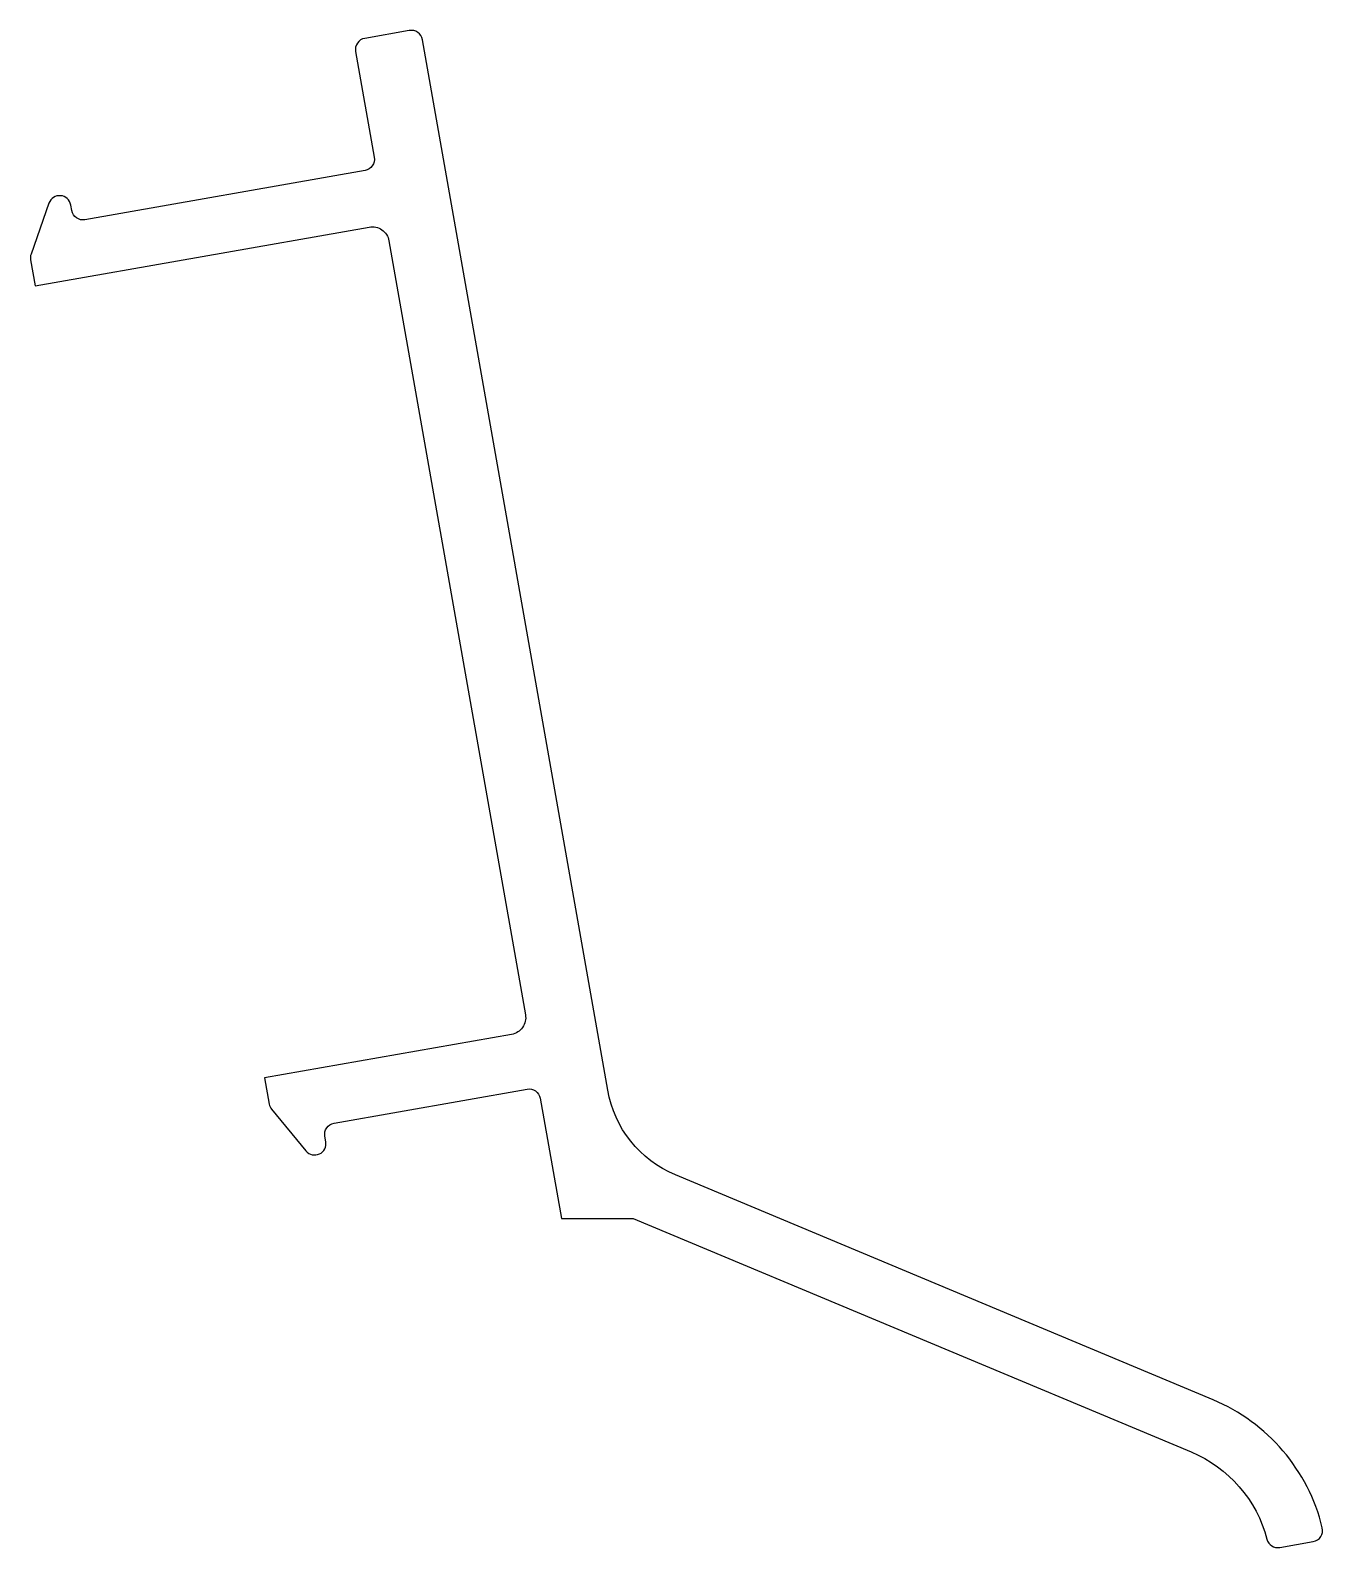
# Model space of a CAD drawing. Extents: x 139.2 to 162, y 203.2 to 230.
import ezdxf

# ---------------------------------------------------------------- set-up
doc = ezdxf.new("R2010")
doc.units = 0
doc.header["$LTSCALE"] = 15
doc.layers.get('0').update_dxf_attribs({"linetype": 'CONTINUOUS'})

msp = doc.modelspace()

# ---------------------------------------------------------------- linework, layer by layer
at = {"color": 0}
msp.add_lwpolyline([(149.812, 208.992), (159.68, 204.862, -0.234093), (161.018, 203.319, 0.390947), (161.246, 203.173), (161.838, 203.277, 0.433252), (161.998, 203.522, 0.238191), (160.066, 205.784), (150.558, 209.763, -0.255314), (149.361, 211.261), (146.084, 229.841, 0.414214), (145.853, 230.003), (145.065, 229.864, 0.414214), (144.903, 229.632), (145.233, 227.761, -0.414214), (145.07, 227.53), (140.116, 226.656), (140.116, 226.656, -0.414214), (139.884, 226.818), (139.867, 226.917, 0.771207), (139.481, 226.949), (139.164, 226.049, 0.129173), (139.155, 225.947), (139.237, 225.486), (145.146, 226.527, -0.414214), (145.493, 226.284), (147.907, 212.596, -0.414214), (147.663, 212.248), (143.295, 211.478), (143.377, 211.016, 0.129173), (143.419, 210.924), (144.026, 210.187, 0.771207), (144.377, 210.349), (144.36, 210.447, -0.414214), (144.522, 210.679), (147.936, 211.281, -0.413378), (148.167, 211.119), (148.167, 211.118), (148.542, 208.992)], format="xyb", close=True, dxfattribs=at)

doc.saveas('drawing.dxf')
